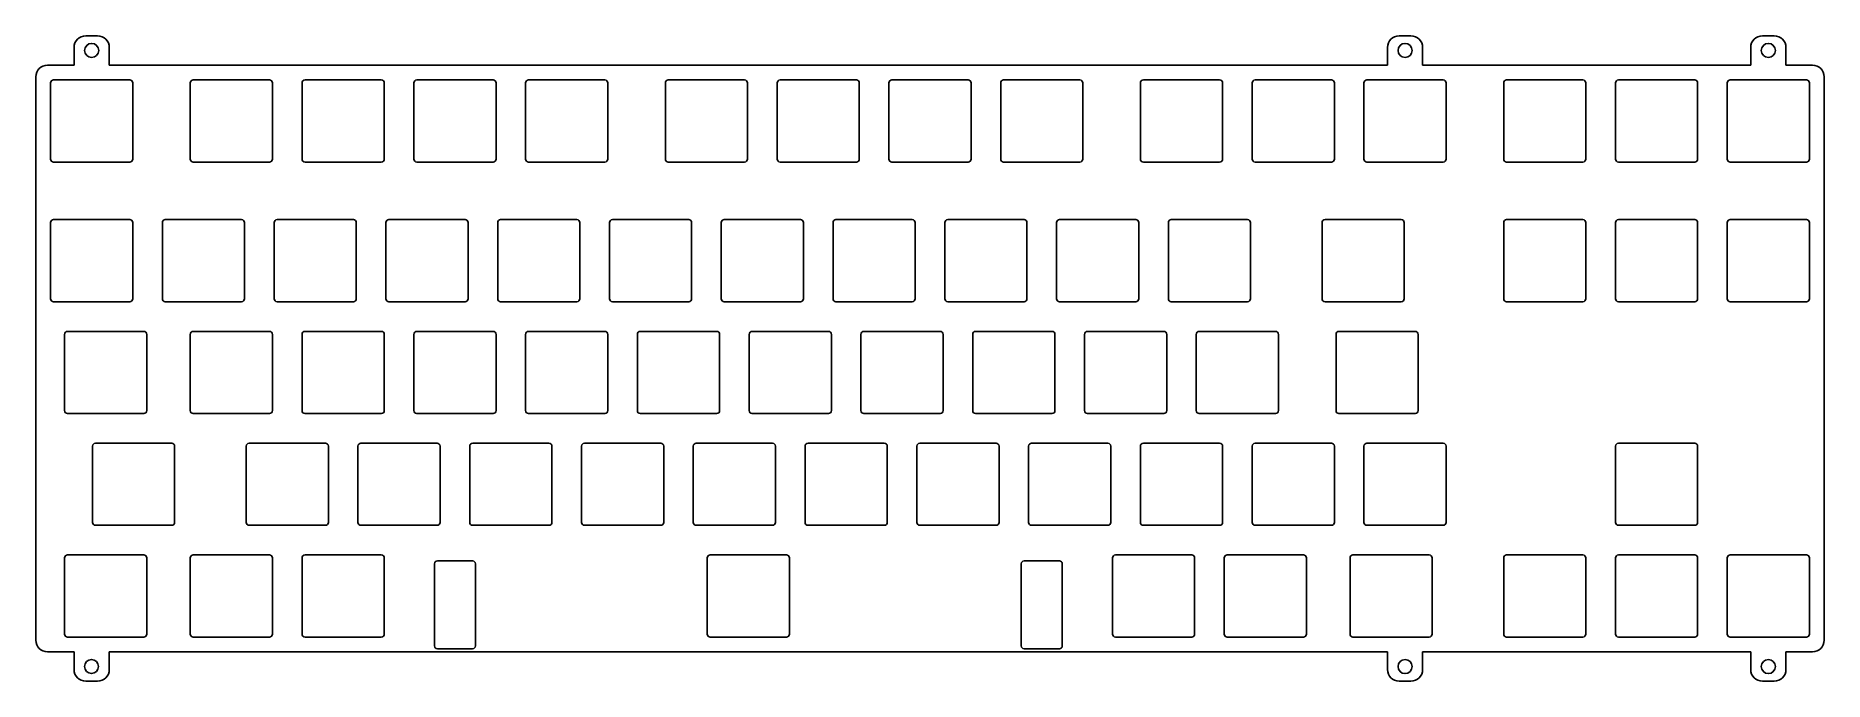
# Model space of a CAD drawing. Header units: millimetres. Extents: x 0 to 305, y -105 to 5.
import ezdxf

# ---------------------------------------------------------------- set-up
doc = ezdxf.new("R2010")
doc.units = ezdxf.units.MM
doc.layers.get('0').update_dxf_attribs({"linetype": 'CONTINUOUS'})

msp = doc.modelspace()

# ---------------------------------------------------------------- linework, layer by layer
for points in [[(0, -98.0125), (0, -2, -0.414213562), (2, 0), (6.525, 0), (6.525, 3, -0.414213562), (8.525, 5), (10.525, 5, -0.414213562), (12.525, 3), (12.525, 0), (230.3625, 0), (230.3625, 3, -0.414213562), (232.3625, 5), (234.3625, 5, -0.414213562), (236.3625, 3), (236.3625, 0), (292.275, 0), (292.275, 3, -0.414213562), (294.275, 5), (296.275, 5, -0.414213562), (298.275, 3), (298.275, 0), (302.8, 0, -0.414213562), (304.8, -2), (304.8, -98.0125, -0.414213562), (302.8, -100.0125), (298.275, -100.0125), (298.275, -103.0125, -0.414213562), (296.275, -105.0125), (294.275, -105.0125, -0.414213562), (292.275, -103.0125), (292.275, -100.0125), (236.3625, -100.0125), (236.3625, -103.0125, -0.414213562), (234.3625, -105.0125), (232.3625, -105.0125, -0.414213562), (230.3625, -103.0125), (230.3625, -100.0125), (12.525, -100.0125), (12.525, -103.0125, -0.414213562), (10.525, -105.0125), (8.525, -105.0125, -0.414213562), (6.525, -103.0125), (6.525, -100.0125), (2, -100.0125, -0.414213562)], [(3.025, -2.525), (16.025, -2.525, -0.414213562), (16.525, -3.025), (16.525, -16.025, -0.414213562), (16.025, -16.525), (3.025, -16.525, -0.414213562), (2.525, -16.025), (2.525, -3.025, -0.414213562)], [(26.8375, -2.525), (39.8375, -2.525, -0.414213562), (40.3375, -3.025), (40.3375, -16.025, -0.414213562), (39.8375, -16.525), (26.8375, -16.525, -0.414213562), (26.3375, -16.025), (26.3375, -3.025, -0.414213562)], [(45.8875, -2.525), (58.8875, -2.525, -0.414213562), (59.3875, -3.025), (59.3875, -16.025, -0.414213562), (58.8875, -16.525), (45.8875, -16.525, -0.414213562), (45.3875, -16.025), (45.3875, -3.025, -0.414213562)], [(64.9375, -2.525), (77.9375, -2.525, -0.414213562), (78.4375, -3.025), (78.4375, -16.025, -0.414213562), (77.9375, -16.525), (64.9375, -16.525, -0.414213562), (64.4375, -16.025), (64.4375, -3.025, -0.414213562)], [(83.9875, -2.525), (96.9875, -2.525, -0.414213562), (97.4875, -3.025), (97.4875, -16.025, -0.414213562), (96.9875, -16.525), (83.9875, -16.525, -0.414213562), (83.4875, -16.025), (83.4875, -3.025, -0.414213562)], [(107.8, -2.525), (120.8, -2.525, -0.414213562), (121.3, -3.025), (121.3, -16.025, -0.414213562), (120.8, -16.525), (107.8, -16.525, -0.414213562), (107.3, -16.025), (107.3, -3.025, -0.414213562)], [(126.85, -2.525), (139.85, -2.525, -0.414213562), (140.35, -3.025), (140.35, -16.025, -0.414213562), (139.85, -16.525), (126.85, -16.525, -0.414213562), (126.35, -16.025), (126.35, -3.025, -0.414213562)], [(145.9, -2.525), (158.9, -2.525, -0.414213562), (159.4, -3.025), (159.4, -16.025, -0.414213562), (158.9, -16.525), (145.9, -16.525, -0.414213562), (145.4, -16.025), (145.4, -3.025, -0.414213562)], [(164.95, -2.525), (177.95, -2.525, -0.414213562), (178.45, -3.025), (178.45, -16.025, -0.414213562), (177.95, -16.525), (164.95, -16.525, -0.414213562), (164.45, -16.025), (164.45, -3.025, -0.414213562)], [(188.7625, -2.525), (201.7625, -2.525, -0.414213562), (202.2625, -3.025), (202.2625, -16.025, -0.414213562), (201.7625, -16.525), (188.7625, -16.525, -0.414213562), (188.2625, -16.025), (188.2625, -3.025, -0.414213562)], [(207.8125, -2.525), (220.8125, -2.525, -0.414213562), (221.3125, -3.025), (221.3125, -16.025, -0.414213562), (220.8125, -16.525), (207.8125, -16.525, -0.414213562), (207.3125, -16.025), (207.3125, -3.025, -0.414213562)], [(226.8625, -2.525), (239.8625, -2.525, -0.414213562), (240.3625, -3.025), (240.3625, -16.025, -0.414213562), (239.8625, -16.525), (226.8625, -16.525, -0.414213562), (226.3625, -16.025), (226.3625, -3.025, -0.414213562)], [(250.675, -2.525), (263.675, -2.525, -0.414213562), (264.175, -3.025), (264.175, -16.025, -0.414213562), (263.675, -16.525), (250.675, -16.525, -0.414213562), (250.175, -16.025), (250.175, -3.025, -0.414213562)], [(269.725, -2.525), (282.725, -2.525, -0.414213562), (283.225, -3.025), (283.225, -16.025, -0.414213562), (282.725, -16.525), (269.725, -16.525, -0.414213562), (269.225, -16.025), (269.225, -3.025, -0.414213562)], [(288.775, -2.525), (301.775, -2.525, -0.414213562), (302.275, -3.025), (302.275, -16.025, -0.414213562), (301.775, -16.525), (288.775, -16.525, -0.414213562), (288.275, -16.025), (288.275, -3.025, -0.414213562)], [(3.025, -26.3375), (16.025, -26.3375, -0.414213562), (16.525, -26.8375), (16.525, -39.8375, -0.414213562), (16.025, -40.3375), (3.025, -40.3375, -0.414213562), (2.525, -39.8375), (2.525, -26.8375, -0.414213562)], [(22.075, -26.3375), (35.075, -26.3375, -0.414213562), (35.575, -26.8375), (35.575, -39.8375, -0.414213562), (35.075, -40.3375), (22.075, -40.3375, -0.414213562), (21.575, -39.8375), (21.575, -26.8375, -0.414213562)], [(41.125, -26.3375), (54.125, -26.3375, -0.414213562), (54.625, -26.8375), (54.625, -39.8375, -0.414213562), (54.125, -40.3375), (41.125, -40.3375, -0.414213562), (40.625, -39.8375), (40.625, -26.8375, -0.414213562)], [(60.175, -26.3375), (73.175, -26.3375, -0.414213562), (73.675, -26.8375), (73.675, -39.8375, -0.414213562), (73.175, -40.3375), (60.175, -40.3375, -0.414213562), (59.675, -39.8375), (59.675, -26.8375, -0.414213562)], [(79.225, -26.3375), (92.225, -26.3375, -0.414213562), (92.725, -26.8375), (92.725, -39.8375, -0.414213562), (92.225, -40.3375), (79.225, -40.3375, -0.414213562), (78.725, -39.8375), (78.725, -26.8375, -0.414213562)], [(98.275, -26.3375), (111.275, -26.3375, -0.414213562), (111.775, -26.8375), (111.775, -39.8375, -0.414213562), (111.275, -40.3375), (98.275, -40.3375, -0.414213562), (97.775, -39.8375), (97.775, -26.8375, -0.414213562)], [(117.325, -26.3375), (130.325, -26.3375, -0.414213562), (130.825, -26.8375), (130.825, -39.8375, -0.414213562), (130.325, -40.3375), (117.325, -40.3375, -0.414213562), (116.825, -39.8375), (116.825, -26.8375, -0.414213562)], [(136.375, -26.3375), (149.375, -26.3375, -0.414213562), (149.875, -26.8375), (149.875, -39.8375, -0.414213562), (149.375, -40.3375), (136.375, -40.3375, -0.414213562), (135.875, -39.8375), (135.875, -26.8375, -0.414213562)], [(155.425, -26.3375), (168.425, -26.3375, -0.414213562), (168.925, -26.8375), (168.925, -39.8375, -0.414213562), (168.425, -40.3375), (155.425, -40.3375, -0.414213562), (154.925, -39.8375), (154.925, -26.8375, -0.414213562)], [(174.475, -26.3375), (187.475, -26.3375, -0.414213562), (187.975, -26.8375), (187.975, -39.8375, -0.414213562), (187.475, -40.3375), (174.475, -40.3375, -0.414213562), (173.975, -39.8375), (173.975, -26.8375, -0.414213562)], [(193.525, -26.3375), (206.525, -26.3375, -0.414213562), (207.025, -26.8375), (207.025, -39.8375, -0.414213562), (206.525, -40.3375), (193.525, -40.3375, -0.414213562), (193.025, -39.8375), (193.025, -26.8375, -0.414213562)], [(219.71875, -26.3375), (232.71875, -26.3375, -0.414213562), (233.21875, -26.8375), (233.21875, -39.8375, -0.414213562), (232.71875, -40.3375), (219.71875, -40.3375, -0.414213562), (219.21875, -39.8375), (219.21875, -26.8375, -0.414213562)], [(250.675, -26.3375), (263.675, -26.3375, -0.414213562), (264.175, -26.8375), (264.175, -39.8375, -0.414213562), (263.675, -40.3375), (250.675, -40.3375, -0.414213562), (250.175, -39.8375), (250.175, -26.8375, -0.414213562)], [(269.725, -26.3375), (282.725, -26.3375, -0.414213562), (283.225, -26.8375), (283.225, -39.8375, -0.414213562), (282.725, -40.3375), (269.725, -40.3375, -0.414213562), (269.225, -39.8375), (269.225, -26.8375, -0.414213562)], [(288.775, -26.3375), (301.775, -26.3375, -0.414213562), (302.275, -26.8375), (302.275, -39.8375, -0.414213562), (301.775, -40.3375), (288.775, -40.3375, -0.414213562), (288.275, -39.8375), (288.275, -26.8375, -0.414213562)], [(5.40625, -45.3875), (18.40625, -45.3875, -0.414213562), (18.90625, -45.8875), (18.90625, -58.8875, -0.414213562), (18.40625, -59.3875), (5.40625, -59.3875, -0.414213562), (4.90625, -58.8875), (4.90625, -45.8875, -0.414213562)], [(26.8375, -45.3875), (39.8375, -45.3875, -0.414213562), (40.3375, -45.8875), (40.3375, -58.8875, -0.414213562), (39.8375, -59.3875), (26.8375, -59.3875, -0.414213562), (26.3375, -58.8875), (26.3375, -45.8875, -0.414213562)], [(45.8875, -45.3875), (58.8875, -45.3875, -0.414213562), (59.3875, -45.8875), (59.3875, -58.8875, -0.414213562), (58.8875, -59.3875), (45.8875, -59.3875, -0.414213562), (45.3875, -58.8875), (45.3875, -45.8875, -0.414213562)], [(64.9375, -45.3875), (77.9375, -45.3875, -0.414213562), (78.4375, -45.8875), (78.4375, -58.8875, -0.414213562), (77.9375, -59.3875), (64.9375, -59.3875, -0.414213562), (64.4375, -58.8875), (64.4375, -45.8875, -0.414213562)], [(83.9875, -45.3875), (96.9875, -45.3875, -0.414213562), (97.4875, -45.8875), (97.4875, -58.8875, -0.414213562), (96.9875, -59.3875), (83.9875, -59.3875, -0.414213562), (83.4875, -58.8875), (83.4875, -45.8875, -0.414213562)], [(103.0375, -45.3875), (116.0375, -45.3875, -0.414213562), (116.5375, -45.8875), (116.5375, -58.8875, -0.414213562), (116.0375, -59.3875), (103.0375, -59.3875, -0.414213562), (102.5375, -58.8875), (102.5375, -45.8875, -0.414213562)], [(122.0875, -45.3875), (135.0875, -45.3875, -0.414213562), (135.5875, -45.8875), (135.5875, -58.8875, -0.414213562), (135.0875, -59.3875), (122.0875, -59.3875, -0.414213562), (121.5875, -58.8875), (121.5875, -45.8875, -0.414213562)], [(141.1375, -45.3875), (154.1375, -45.3875, -0.414213562), (154.6375, -45.8875), (154.6375, -58.8875, -0.414213562), (154.1375, -59.3875), (141.1375, -59.3875, -0.414213562), (140.6375, -58.8875), (140.6375, -45.8875, -0.414213562)], [(160.1875, -45.3875), (173.1875, -45.3875, -0.414213562), (173.6875, -45.8875), (173.6875, -58.8875, -0.414213562), (173.1875, -59.3875), (160.1875, -59.3875, -0.414213562), (159.6875, -58.8875), (159.6875, -45.8875, -0.414213562)], [(179.2375, -45.3875), (192.2375, -45.3875, -0.414213562), (192.7375, -45.8875), (192.7375, -58.8875, -0.414213562), (192.2375, -59.3875), (179.2375, -59.3875, -0.414213562), (178.7375, -58.8875), (178.7375, -45.8875, -0.414213562)], [(198.2875, -45.3875), (211.2875, -45.3875, -0.414213562), (211.7875, -45.8875), (211.7875, -58.8875, -0.414213562), (211.2875, -59.3875), (198.2875, -59.3875, -0.414213562), (197.7875, -58.8875), (197.7875, -45.8875, -0.414213562)], [(222.1, -45.3875), (235.1, -45.3875, -0.414213562), (235.6, -45.8875), (235.6, -58.8875, -0.414213562), (235.1, -59.3875), (222.1, -59.3875, -0.414213562), (221.6, -58.8875), (221.6, -45.8875, -0.414213562)], [(10.16875, -64.4375), (23.16875, -64.4375, -0.414213562), (23.66875, -64.9375), (23.66875, -77.9375, -0.414213562), (23.16875, -78.4375), (10.16875, -78.4375, -0.414213562), (9.66875, -77.9375), (9.66875, -64.9375, -0.414213562)], [(36.3625, -64.4375), (49.3625, -64.4375, -0.414213562), (49.8625, -64.9375), (49.8625, -77.9375, -0.414213562), (49.3625, -78.4375), (36.3625, -78.4375, -0.414213562), (35.8625, -77.9375), (35.8625, -64.9375, -0.414213562)], [(55.4125, -64.4375), (68.4125, -64.4375, -0.414213562), (68.9125, -64.9375), (68.9125, -77.9375, -0.414213562), (68.4125, -78.4375), (55.4125, -78.4375, -0.414213562), (54.9125, -77.9375), (54.9125, -64.9375, -0.414213562)], [(74.4625, -64.4375), (87.4625, -64.4375, -0.414213562), (87.9625, -64.9375), (87.9625, -77.9375, -0.414213562), (87.4625, -78.4375), (74.4625, -78.4375, -0.414213562), (73.9625, -77.9375), (73.9625, -64.9375, -0.414213562)], [(93.5125, -64.4375), (106.5125, -64.4375, -0.414213562), (107.0125, -64.9375), (107.0125, -77.9375, -0.414213562), (106.5125, -78.4375), (93.5125, -78.4375, -0.414213562), (93.0125, -77.9375), (93.0125, -64.9375, -0.414213562)], [(112.5625, -64.4375), (125.5625, -64.4375, -0.414213562), (126.0625, -64.9375), (126.0625, -77.9375, -0.414213562), (125.5625, -78.4375), (112.5625, -78.4375, -0.414213562), (112.0625, -77.9375), (112.0625, -64.9375, -0.414213562)], [(131.6125, -64.4375), (144.6125, -64.4375, -0.414213562), (145.1125, -64.9375), (145.1125, -77.9375, -0.414213562), (144.6125, -78.4375), (131.6125, -78.4375, -0.414213562), (131.1125, -77.9375), (131.1125, -64.9375, -0.414213562)], [(150.6625, -64.4375), (163.6625, -64.4375, -0.414213562), (164.1625, -64.9375), (164.1625, -77.9375, -0.414213562), (163.6625, -78.4375), (150.6625, -78.4375, -0.414213562), (150.1625, -77.9375), (150.1625, -64.9375, -0.414213562)], [(169.7125, -64.4375), (182.7125, -64.4375, -0.414213562), (183.2125, -64.9375), (183.2125, -77.9375, -0.414213562), (182.7125, -78.4375), (169.7125, -78.4375, -0.414213562), (169.2125, -77.9375), (169.2125, -64.9375, -0.414213562)], [(188.7625, -64.4375), (201.7625, -64.4375, -0.414213562), (202.2625, -64.9375), (202.2625, -77.9375, -0.414213562), (201.7625, -78.4375), (188.7625, -78.4375, -0.414213562), (188.2625, -77.9375), (188.2625, -64.9375, -0.414213562)], [(207.8125, -64.4375), (220.8125, -64.4375, -0.414213562), (221.3125, -64.9375), (221.3125, -77.9375, -0.414213562), (220.8125, -78.4375), (207.8125, -78.4375, -0.414213562), (207.3125, -77.9375), (207.3125, -64.9375, -0.414213562)], [(226.8625, -64.4375), (239.8625, -64.4375, -0.414213562), (240.3625, -64.9375), (240.3625, -77.9375, -0.414213562), (239.8625, -78.4375), (226.8625, -78.4375, -0.414213562), (226.3625, -77.9375), (226.3625, -64.9375, -0.414213562)], [(269.725, -64.4375), (282.725, -64.4375, -0.414213562), (283.225, -64.9375), (283.225, -77.9375, -0.414213562), (282.725, -78.4375), (269.725, -78.4375, -0.414213562), (269.225, -77.9375), (269.225, -64.9375, -0.414213562)], [(5.40625, -83.4875), (18.40625, -83.4875, -0.414213562), (18.90625, -83.9875), (18.90625, -96.9875, -0.414213562), (18.40625, -97.4875), (5.40625, -97.4875, -0.414213562), (4.90625, -96.9875), (4.90625, -83.9875, -0.414213562)], [(26.8375, -83.4875), (39.8375, -83.4875, -0.414213562), (40.3375, -83.9875), (40.3375, -96.9875, -0.414213562), (39.8375, -97.4875), (26.8375, -97.4875, -0.414213562), (26.3375, -96.9875), (26.3375, -83.9875, -0.414213562)], [(45.8875, -83.4875), (58.8875, -83.4875, -0.414213562), (59.3875, -83.9875), (59.3875, -96.9875, -0.414213562), (58.8875, -97.4875), (45.8875, -97.4875, -0.414213562), (45.3875, -96.9875), (45.3875, -83.9875, -0.414213562)], [(68.44375, -84.4875), (74.44375, -84.4875, -0.414213562), (74.94375, -84.9875), (74.94375, -98.9875, -0.414213562), (74.44375, -99.4875), (68.44375, -99.4875, -0.414213562), (67.94375, -98.9875), (67.94375, -84.9875, -0.414213562)], [(114.94375, -83.4875), (127.94375, -83.4875, -0.414213562), (128.44375, -83.9875), (128.44375, -96.9875, -0.414213562), (127.94375, -97.4875), (114.94375, -97.4875, -0.414213562), (114.44375, -96.9875), (114.44375, -83.9875, -0.414213562)], [(168.44375, -84.4875), (174.44375, -84.4875, -0.414213562), (174.94375, -84.9875), (174.94375, -98.9875, -0.414213562), (174.44375, -99.4875), (168.44375, -99.4875, -0.414213562), (167.94375, -98.9875), (167.94375, -84.9875, -0.414213562)], [(184, -83.4875), (197, -83.4875, -0.414213562), (197.5, -83.9875), (197.5, -96.9875, -0.414213562), (197, -97.4875), (184, -97.4875, -0.414213562), (183.5, -96.9875), (183.5, -83.9875, -0.414213562)], [(203.05, -83.4875), (216.05, -83.4875, -0.414213562), (216.55, -83.9875), (216.55, -96.9875, -0.414213562), (216.05, -97.4875), (203.05, -97.4875, -0.414213562), (202.55, -96.9875), (202.55, -83.9875, -0.414213562)], [(224.48125, -83.4875), (237.48125, -83.4875, -0.414213562), (237.98125, -83.9875), (237.98125, -96.9875, -0.414213562), (237.48125, -97.4875), (224.48125, -97.4875, -0.414213562), (223.98125, -96.9875), (223.98125, -83.9875, -0.414213562)], [(250.675, -83.4875), (263.675, -83.4875, -0.414213562), (264.175, -83.9875), (264.175, -96.9875, -0.414213562), (263.675, -97.4875), (250.675, -97.4875, -0.414213562), (250.175, -96.9875), (250.175, -83.9875, -0.414213562)], [(269.725, -83.4875), (282.725, -83.4875, -0.414213562), (283.225, -83.9875), (283.225, -96.9875, -0.414213562), (282.725, -97.4875), (269.725, -97.4875, -0.414213562), (269.225, -96.9875), (269.225, -83.9875, -0.414213562)], [(288.775, -83.4875), (301.775, -83.4875, -0.414213562), (302.275, -83.9875), (302.275, -96.9875, -0.414213562), (301.775, -97.4875), (288.775, -97.4875, -0.414213562), (288.275, -96.9875), (288.275, -83.9875, -0.414213562)]]:
    msp.add_lwpolyline(points, format="xyb", close=True)
for centre in [(9.525, 2.5), (233.3625, 2.5), (295.275, 2.5), (9.5, -102.5), (233.3625, -102.5125), (295.275, -102.5125)]:
    msp.add_circle(centre, 1.2)

doc.saveas('drawing.dxf')
